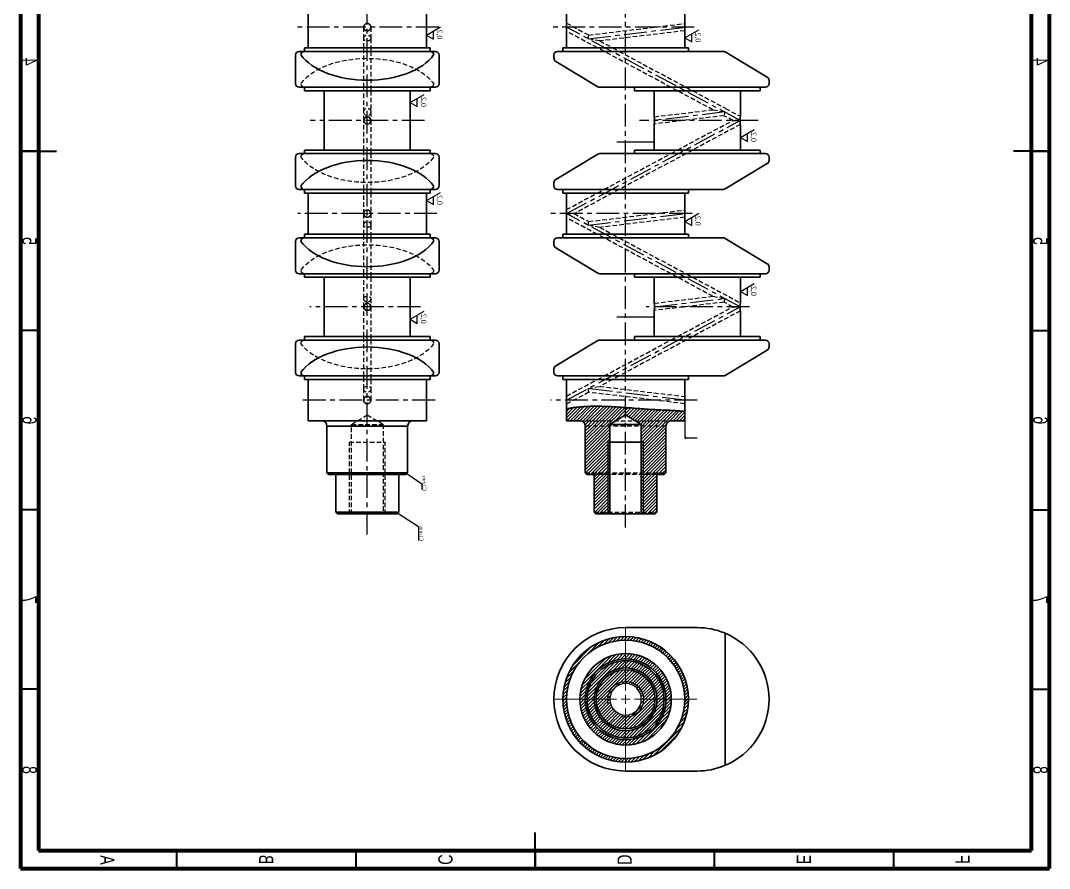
# Model space of a CAD drawing. Header units: millimetres. Extents: x 0 to 287, y 923 to 1737.
# Drawn here: x 0 to 287, y 923.2 to 1159.6 of the extents above; entities that cross this region are included whole.
import ezdxf

# ---------------------------------------------------------------- set-up
doc = ezdxf.new("R2010")
doc.units = ezdxf.units.MM
doc.linetypes.add('CENTER', pattern=[10.16, 6.35, -1.27, 1.27, -1.27])
doc.linetypes.add('HIDDEN', pattern=[1.905, 1.27, -0.635])
for name, color, linetype, lineweight in [('FORMAT', 7, 'Continuous', 30), ('Net khuat', 6, 'HIDDEN', 25), ('Net lien', 5, 'Continuous', 25), ('Net tam', 10, 'CENTER', 25)]:
    doc.layers.add(name, color=color, linetype=linetype, lineweight=lineweight)
doc.layers.add('Net ky hieu', color=2, linetype='Continuous')
doc.styles.add('SLDTEXTSTYLE0', font='TXT', dxfattribs={"width": 0.75})
doc.styles.add('TCVN', font='times.ttf', dxfattribs={"height": 1})
doc.dimstyles.new('TCVN', dxfattribs={"dimtxt": 1, "dimasz": 0.8, "dimexe": 1, "dimexo": 1, "dimgap": 0.5, "dimtad": 1, "dimtoh": 1, "dimlfac": 2, "dimzin": 1, "dimdsep": 46, "dimtxsty": 'TCVN', "dimcen": 2.5, "dimclrd": 190, "dimclre": 190, "dimclrt": 140, "dimazin": 0, "dimtfac": 1, "dimtmove": 0, "dimatfit": 3, "dimfxl": 1, "dimtolj": 1, "dimtzin": 1, "dimlwd": 25, "dimlwe": 25, "dimarcsym": 0})
pattern_1 = [(135, (1681.22006, -241.297), (-0.4490128, -0.4490128), [])]
pattern_2 = [(135, (1638.20055, 900.7748), (-0.4490128, -0.4490128), [])]

# ---------------------------------------------------------------- blocks, each defined once
blk = doc.blocks.new('SW_CENTERMARKSYMBOL_8')
at = {"color": 0, "linetype": 'Continuous', "lineweight": 18}
for p, q in [((0, 2.5), (0, 19.875)), ((-2.5, 0), (-19.875, 0)), ((0, 0), (-1.25, 0)), ((0, 0), (0, 1.25)), ((0, 0), (0, -1.25)), ((0, 0), (1.25, 0)), ((2.5, 0), (19.875, 0)), ((0, -2.5), (0, -19.875))]:
    blk.add_line(p, q, dxfattribs=at)
blk = doc.blocks.new('rugosità')
at = {"layer": 'Net ky hieu'}
for p, q in [((0, 0), (3.13, 5.42)), ((0, 0), (-1.57, 2.71)), ((-1.57, 2.71), (1.57, 2.71))]:
    blk.add_line(p, q, dxfattribs=at)

msp = doc.modelspace()

# ---------------------------------------------------------------- hatches: boundary and pattern name
at = {"layer": 'Net lien', "extrusion": (0, 0, -1)}
h = msp.add_hatch(dxfattribs=at)
h.set_pattern_fill('ANSI31', color=3, scale=0.2)
h.set_pattern_definition(pattern_2)
h.paths.add_polyline_path([(-164.45, 1042.02), (-164.45, 1033.52), (-163.82, 1033.52), (-163.82, 1042.02)])
h.paths.add_polyline_path([(-166.11, 1048.02), (-164.45, 1047.02), (-164.45, 1046.52), (-157.57, 1046.52, -0.414214), (-156.07, 1048.02)])
edge = h.paths.add_edge_path()
edge.add_spline(control_points=[(-162.54, 1052.04), (-163.54, 1052.01), (-164.56, 1051.97), (-165.87, 1051.9), (-166.14, 1051.88), (-166.67, 1051.85), (-166.94, 1051.83), (-167.75, 1051.78), (-168.29, 1051.74), (-168.82, 1051.71)], knot_values=[0.500225, 0.500225, 0.500225, 0.500225, 0.562314, 0.562314, 0.577939, 0.577939, 0.593564, 0.593564, 0.624589, 0.624589, 0.624589, 0.624589], degree=3, periodic=0)
edge.add_line((-168.82, 1051.71), (-168.82, 1049.65))
edge.add_line((-168.82, 1049.65), (-166.11, 1048.02))
edge.add_line((-166.11, 1048.02), (-156.07, 1048.02))
edge.add_line((-156.07, 1048.02), (-152.32, 1048.02))
edge.add_line((-152.32, 1048.02), (-152.32, 1051.29))
edge.add_spline(control_points=[(-152.32, 1051.29), (-152.32, 1051.29), (-152.35, 1051.3), (-152.43, 1051.32), (-152.46, 1051.33), (-152.54, 1051.35), (-152.59, 1051.36), (-152.64, 1051.37)], knot_values=[0.937648, 0.937648, 0.937648, 0.937648, 0.968898, 0.968898, 0.984523, 0.984523, 1, 1, 1, 1], degree=3, periodic=0)
edge.add_spline(control_points=[(-152.64, 1051.37), (-152.64, 1051.37), (-152.64, 1051.37), (-152.85, 1051.42), (-153.17, 1051.49), (-153.68, 1051.58), (-153.79, 1051.6), (-154.03, 1051.64), (-154.15, 1051.66), (-154.53, 1051.72), (-154.81, 1051.75), (-155.1, 1051.79)], knot_values=[0.812723, 0.812723, 0.812723, 0.812723, 0.812871, 0.812871, 0.875371, 0.875371, 0.890996, 0.890996, 0.906621, 0.906621, 0.937648, 0.937648, 0.937648, 0.937648], degree=3, periodic=0)
edge.add_spline(control_points=[(-155.1, 1051.79), (-155.1, 1051.79), (-155.11, 1051.79), (-155.71, 1051.86), (-156.39, 1051.93), (-157.16, 1051.97), (-157.16, 1051.97), (-157.16, 1051.97)], knot_values=[0.749995, 0.749995, 0.749995, 0.749995, 0.750218, 0.750218, 0.812718, 0.812718, 0.812723, 0.812723, 0.812723, 0.812723], degree=3, periodic=0)
edge.add_spline(control_points=[(-157.16, 1051.97), (-157.93, 1052.02), (-158.76, 1052.05), (-160.11, 1052.07), (-160.57, 1052.07), (-161.29, 1052.06), (-161.53, 1052.06), (-162.02, 1052.05), (-162.27, 1052.04), (-162.53, 1052.04), (-162.53, 1052.04), (-162.54, 1052.04)], knot_values=[0.624589, 0.624589, 0.624589, 0.624589, 0.687084, 0.687084, 0.718334, 0.718334, 0.733959, 0.733959, 0.749584, 0.749584, 0.749995, 0.749995, 0.749995, 0.749995], degree=3, periodic=0)
h = msp.add_hatch(dxfattribs=at)
h.set_pattern_fill('ANSI31', color=3, scale=0.2)
h.set_pattern_definition(pattern_2)
edge = h.paths.add_edge_path()
edge.add_spline(control_points=[(-168.82, 1051.71), (-168.82, 1051.71), (-168.83, 1051.71), (-169.91, 1051.63), (-170.97, 1051.54), (-172.3, 1051.44), (-172.57, 1051.42), (-173.09, 1051.38), (-173.36, 1051.36), (-174.13, 1051.3), (-174.63, 1051.26), (-175.63, 1051.19), (-176.11, 1051.16), (-176.83, 1051.12), (-177.06, 1051.1), (-177.53, 1051.08), (-177.76, 1051.07), (-178.87, 1051.01), (-179.69, 1050.98), (-180.44, 1050.95)], knot_values=[0.25117, 0.25117, 0.25117, 0.25117, 0.251395, 0.251395, 0.313895, 0.313895, 0.32952, 0.32952, 0.345145, 0.345145, 0.376395, 0.376395, 0.407645, 0.407645, 0.42327, 0.42327, 0.438895, 0.438895, 0.500225, 0.500225, 0.500225, 0.500225], degree=3, periodic=0)
edge.add_spline(control_points=[(-180.44, 1050.95), (-180.45, 1050.95), (-180.47, 1050.95), (-180.86, 1050.94), (-181.23, 1050.92), (-181.74, 1050.9), (-181.91, 1050.89), (-182.23, 1050.87), (-182.39, 1050.86), (-183.14, 1050.82), (-183.65, 1050.77), (-184.27, 1050.71), (-184.45, 1050.69), (-184.77, 1050.66), (-184.9, 1050.64), (-185.21, 1050.6), (-185.32, 1050.58), (-185.32, 1050.58)], knot_values=[0.000011, 0.000011, 0.000011, 0.000011, 0.001181, 0.001181, 0.032431, 0.032431, 0.048056, 0.048056, 0.063681, 0.063681, 0.126181, 0.126181, 0.157431, 0.157431, 0.188681, 0.188681, 0.25117, 0.25117, 0.25117, 0.25117], degree=3, periodic=0)
edge.add_line((-185.32, 1050.58), (-185.32, 1048.02))
edge.add_line((-185.32, 1048.02), (-181.57, 1048.02))
edge.add_line((-181.57, 1048.02), (-171.53, 1048.02))
edge.add_line((-171.53, 1048.02), (-168.82, 1049.65))
edge.add_line((-168.82, 1049.65), (-168.82, 1051.71))
h.paths.add_polyline_path([(-180.07, 1046.52), (-180.07, 1033.52), (-173.82, 1033.52), (-173.82, 1042.02), (-173.2, 1042.02), (-173.2, 1046.52)])
h.paths.add_polyline_path([(-181.57, 1048.02, -0.414214), (-180.07, 1046.52), (-173.2, 1046.52), (-173.2, 1047.02), (-171.53, 1048.02)])
h.paths.add_polyline_path([(-177.57, 1033.02), (-177.57, 1022.52), (-173.82, 1022.52), (-173.82, 1033.02)])
h.paths.add_polyline_path([(-180.07, 1033.52), (-179.57, 1033.02), (-177.57, 1033.02), (-173.82, 1033.02), (-173.82, 1033.52)])
h.paths.add_polyline_path([(-177.57, 1022.52), (-177.07, 1022.02), (-173.82, 1022.02), (-173.82, 1022.52)])
h.paths.add_polyline_path([(-173.82, 1022.52), (-173.82, 1022.02), (-173.2, 1022.02), (-173.2, 1022.52)])
h.paths.add_polyline_path([(-173.82, 1033.02), (-173.82, 1022.52), (-173.2, 1022.52), (-173.2, 1033.02)])
h.paths.add_polyline_path([(-173.82, 1042.02), (-173.82, 1033.52), (-173.2, 1033.52), (-173.2, 1042.02)], flags=17)
h.paths.add_polyline_path([(-173.82, 1033.52), (-173.82, 1033.02), (-173.2, 1033.02), (-173.2, 1033.52)])
h.paths.add_polyline_path([(-164.45, 1022.52), (-164.45, 1022.02), (-163.82, 1022.02), (-163.82, 1022.52)])
h.paths.add_polyline_path([(-163.82, 1022.52), (-163.82, 1022.02), (-160.57, 1022.02), (-160.07, 1022.52)])
h.paths.add_polyline_path([(-163.82, 1033.02), (-163.82, 1022.52), (-160.07, 1022.52), (-160.07, 1033.02)])
h.paths.add_polyline_path([(-164.45, 1033.02), (-164.45, 1022.52), (-163.82, 1022.52), (-163.82, 1033.02)])
h.paths.add_polyline_path([(-164.45, 1033.52), (-164.45, 1033.02), (-163.82, 1033.02), (-163.82, 1033.52)])
h.paths.add_polyline_path([(-163.82, 1033.52), (-163.82, 1033.02), (-160.07, 1033.02), (-158.07, 1033.02), (-157.57, 1033.52)])
h.paths.add_polyline_path([(-164.45, 1046.52), (-164.45, 1042.02), (-163.82, 1042.02), (-163.82, 1033.52), (-157.57, 1033.52), (-157.57, 1046.52)])
h = msp.add_hatch(dxfattribs=at)
h.set_pattern_fill('ANSI31', color=3, scale=0.2)
h.set_pattern_definition(pattern_1)
h.paths.add_polyline_path([(-168.82, 987.84), (-168.82, 986.84, -0.414214), (-152.32, 970.34), (-151.32, 970.34, 0.414214)])
h.paths.add_polyline_path([(-186.32, 970.34), (-185.32, 970.34, -0.414214), (-168.82, 986.84), (-168.82, 987.84, 0.414214)])
h.paths.add_polyline_path([(-185.32, 970.34), (-186.32, 970.34, 0.414214), (-168.82, 952.84), (-168.82, 953.84, -0.414214)])
h.paths.add_polyline_path([(-168.82, 953.84), (-168.82, 952.84, 0.414214), (-151.32, 970.34), (-152.32, 970.34, -0.414214)])
h = msp.add_hatch(dxfattribs=at)
h.set_pattern_fill('ANSI31', color=3, scale=0.2)
h.set_pattern_definition(pattern_1)
h.paths.add_polyline_path([(-168.82, 983.09), (-168.82, 981.59, -0.414214), (-157.57, 970.34), (-156.07, 970.34, 0.414214)])
h.paths.add_polyline_path([(-181.57, 970.34), (-180.07, 970.34, -0.414214), (-168.82, 981.59), (-168.82, 983.09, 0.414214)])
h.paths.add_polyline_path([(-180.07, 970.34), (-181.57, 970.34, 0.414214), (-168.82, 957.59), (-168.82, 959.09, -0.414214)])
h.paths.add_polyline_path([(-168.82, 959.09), (-168.82, 957.59, 0.414214), (-156.07, 970.34), (-157.57, 970.34, -0.414214)])
h = msp.add_hatch(dxfattribs=at)
h.set_pattern_fill('ANSI31', color=3, scale=0.2)
h.set_pattern_definition(pattern_1)
h.paths.add_polyline_path([(-168.82, 981.09), (-168.82, 979.09, -0.414214), (-160.07, 970.34), (-158.07, 970.34, 0.414214)])
h.paths.add_polyline_path([(-179.57, 970.34), (-177.57, 970.34, -0.414214), (-168.82, 979.09), (-168.82, 981.09, 0.414214)])
h.paths.add_polyline_path([(-179.57, 970.34, 0.414214), (-168.82, 959.59), (-168.82, 961.59, -0.414214), (-177.57, 970.34)])
h.paths.add_polyline_path([(-168.82, 961.59), (-168.82, 959.59, 0.414214), (-158.07, 970.34), (-160.07, 970.34, -0.414214)])
h.paths.add_polyline_path([(-164.45, 970.34, -0.414214), (-168.82, 965.97), (-168.82, 962.09, 0.414214), (-160.57, 970.34)], flags=17)
h.paths.add_polyline_path([(-168.82, 978.59), (-168.82, 975.34, -0.414214), (-163.82, 970.34), (-160.57, 970.34, 0.414214)], flags=17)
h.paths.add_polyline_path([(-177.07, 970.34), (-173.82, 970.34, -0.414214), (-168.82, 975.34), (-168.82, 978.59, 0.414214)], flags=17)
h.paths.add_polyline_path([(-177.07, 970.34, 0.414214), (-168.82, 962.09), (-168.82, 965.34, -0.414214), (-173.82, 970.34)], flags=17)
h.paths.add_polyline_path([(-173.2, 970.34), (-173.82, 970.34, 0.414214), (-168.82, 965.34), (-168.82, 965.97, -0.414214)], flags=16)
h.paths.add_polyline_path([(-173.82, 970.34), (-173.2, 970.34, -0.414214), (-168.82, 974.72), (-168.82, 975.34, 0.414214)], flags=16)
h.paths.add_polyline_path([(-168.82, 975.34), (-168.82, 974.72, -0.414214), (-164.45, 970.34), (-163.82, 970.34, 0.414214)], flags=16)

# ---------------------------------------------------------------- linework, layer by layer
at = {"color": 7, "linetype": 'Continuous', "lineweight": 70, "extrusion": (0, 0, -1)}
for p, q in [((0.04, 1323.18), (0.04, 923.18)), ((287.04, 923.18), (287.04, 1323.18)), ((5.04, 1318.18), (5.04, 928.18)), ((282.04, 928.18), (282.04, 1318.18)), ((5.04, 928.18), (282.04, 928.18)), ((0.04, 923.18), (287.04, 923.18))]:
    msp.add_line(p, q, dxfattribs=at)
at = {"color": 7, "linetype": 'Continuous', "lineweight": 35, "extrusion": (0, 0, -1)}
for p, q in [((0.04, 1123.18), (10.04, 1123.18)), ((5.04, 1123.18), (0.04, 1123.18)), ((287.04, 1123.18), (277.04, 1123.18)), ((282.04, 1123.18), (287.04, 1123.18)), ((5.04, 1073.18), (0.04, 1073.18)), ((282.04, 1073.18), (287.04, 1073.18)), ((5.04, 1023.18), (0.04, 1023.18)), ((282.04, 1023.18), (287.04, 1023.18)), ((5.04, 973.18), (0.04, 973.18)), ((282.04, 973.18), (287.04, 973.18)), ((143.54, 923.18), (143.54, 933.18)), ((43.54, 928.18), (43.54, 923.18)), ((93.54, 928.18), (93.54, 923.18)), ((143.54, 928.18), (143.54, 923.18)), ((193.54, 928.18), (193.54, 923.18)), ((243.54, 928.18), (243.54, 923.18))]:
    msp.add_line(p, q, dxfattribs=at)
at = {"color": 7, "linetype": 'Continuous', "lineweight": 25, "extrusion": (0, 0, -1)}
msp.add_circle((-168.82, 970.34), 4.38, dxfattribs=at)
at = {"layer": 'FORMAT', "linetype": 'Continuous', "extrusion": (0, 0, -1)}
for p, q in [((80.26, 1152.02), (80.26, 1163.52)), ((113.26, 1163.52), (113.26, 1152.02)), ((79.19, 1151.02), (77.76, 1151.02)), ((114.33, 1151.02), (79.19, 1151.02)), ((79.26, 1151.02), (79.26, 1152.02)), ((79.26, 1152.02), (114.26, 1152.02)), ((114.26, 1152.02), (114.26, 1151.02)), ((115.76, 1151.02), (114.33, 1151.02)), ((76.76, 1142.02), (76.76, 1150.02)), ((116.76, 1142.02), (116.76, 1150.02)), ((77.76, 1141.02), (115.76, 1141.02)), ((79.26, 1140.02), (79.26, 1141.02)), ((79.26, 1140.02), (114.26, 1140.02)), ((84.76, 1123.52), (84.76, 1140.02)), ((108.76, 1140.02), (108.76, 1123.52)), ((114.26, 1141.02), (114.26, 1140.02)), ((77.76, 1122.52), (115.76, 1122.52)), ((79.26, 1122.52), (79.26, 1123.52)), ((79.26, 1123.52), (114.26, 1123.52)), ((114.26, 1123.52), (114.26, 1122.52)), ((76.76, 1121.52), (76.76, 1113.52)), ((116.76, 1121.52), (116.76, 1113.52)), ((79.19, 1112.52), (77.76, 1112.52)), ((114.33, 1112.52), (79.19, 1112.52)), ((79.26, 1111.52), (79.26, 1112.52)), ((79.26, 1111.52), (114.26, 1111.52)), ((80.26, 1100.02), (80.26, 1111.52)), ((113.26, 1111.52), (113.26, 1100.02)), ((114.26, 1112.52), (114.26, 1111.52)), ((115.76, 1112.52), (114.33, 1112.52)), ((79.26, 1099.02), (79.26, 1100.02)), ((79.26, 1100.02), (114.26, 1100.02)), ((114.26, 1100.02), (114.26, 1099.02)), ((76.76, 1090.02), (76.76, 1098.02)), ((79.19, 1099.02), (77.76, 1099.02)), ((114.33, 1099.02), (79.19, 1099.02)), ((115.76, 1099.02), (114.33, 1099.02)), ((116.76, 1090.02), (116.76, 1098.02)), ((77.76, 1089.02), (115.76, 1089.02)), ((79.26, 1088.02), (79.26, 1089.02)), ((79.26, 1088.02), (114.26, 1088.02)), ((84.76, 1071.52), (84.76, 1088.02)), ((108.76, 1088.02), (108.76, 1071.52)), ((114.26, 1089.02), (114.26, 1088.02)), ((77.76, 1070.52), (115.76, 1070.52)), ((79.26, 1070.52), (79.26, 1071.52)), ((79.26, 1071.52), (114.26, 1071.52)), ((114.26, 1071.52), (114.26, 1070.52)), ((76.76, 1069.52), (76.76, 1061.52)), ((116.76, 1069.52), (116.76, 1061.52)), ((79.19, 1060.52), (77.76, 1060.52)), ((114.33, 1060.52), (79.19, 1060.52)), ((79.26, 1059.52), (79.26, 1060.52)), ((79.26, 1059.52), (114.26, 1059.52)), ((80.26, 1048.02), (80.26, 1059.52)), ((113.26, 1059.52), (113.26, 1048.02)), ((114.26, 1060.52), (114.26, 1059.52)), ((115.76, 1060.52), (114.33, 1060.52)), ((80.26, 1048.02), (113.26, 1048.02)), ((85.51, 1033.52), (85.51, 1046.52)), ((85.51, 1046.52), (108.01, 1046.52)), ((108.01, 1046.52), (108.01, 1033.52)), ((86.01, 1033.02), (85.51, 1033.52)), ((108.01, 1033.52), (85.51, 1033.52)), ((108.01, 1033.52), (107.51, 1033.02)), ((86.01, 1033.02), (107.51, 1033.02)), ((88.01, 1022.52), (88.01, 1033.02)), ((105.51, 1033.02), (105.51, 1022.52)), ((88.51, 1022.02), (88.01, 1022.52)), ((105.51, 1022.52), (88.01, 1022.52)), ((88.51, 1022.02), (105.01, 1022.02)), ((105.51, 1022.52), (105.01, 1022.02)), ((168.82, 990.34), (188.82, 990.34)), ((196.56, 988.79), (196.56, 951.9)), ((188.82, 950.34), (168.82, 950.34))]:
    msp.add_line(p, q, dxfattribs=at)
at = {"layer": 'FORMAT', "extrusion": (0, 0, -1)}
for p, q in [((152.32, 1158.91), (152.32, 1163.52)), ((185.32, 1163.52), (185.32, 1158.78)), ((152.32, 1152.02), (152.32, 1156.65)), ((185.32, 1156.78), (185.32, 1152.02)), ((168.82, 1151.02), (149.82, 1151.02)), ((151.32, 1151.02), (151.32, 1152.02)), ((151.32, 1152.02), (168.82, 1152.02)), ((168.82, 1152.02), (186.32, 1152.02)), ((188.82, 1151.02), (168.82, 1151.02)), ((186.32, 1152.02), (186.32, 1151.02)), ((196.04, 1151.02), (188.82, 1151.02)), ((208.33, 1143.81), (196.56, 1150.88)), ((148.82, 1149.09), (148.82, 1150.02)), ((149.31, 1148.23), (161.08, 1141.17)), ((208.82, 1142.96), (208.82, 1142.02)), ((161.6, 1141.02), (168.82, 1141.02)), ((168.82, 1141.02), (188.82, 1141.02)), ((171.32, 1140.02), (171.32, 1141.02)), ((171.32, 1140.02), (188.82, 1140.02)), ((176.82, 1132.77), (176.82, 1140.02)), ((188.82, 1141.02), (207.82, 1141.02)), ((188.82, 1140.02), (206.32, 1140.02)), ((200.82, 1140.02), (200.82, 1132.91)), ((206.32, 1141.02), (206.32, 1140.02)), ((176.82, 1123.52), (176.82, 1130.77)), ((200.82, 1130.64), (200.82, 1123.52)), ((149.31, 1115.31), (161.08, 1122.38)), ((161.6, 1122.52), (168.82, 1122.52)), ((168.82, 1122.52), (188.82, 1122.52)), ((171.32, 1122.52), (171.32, 1123.52)), ((171.32, 1123.52), (188.82, 1123.52)), ((188.82, 1123.52), (206.32, 1123.52)), ((188.82, 1122.52), (207.82, 1122.52)), ((206.32, 1123.52), (206.32, 1122.52)), ((208.33, 1119.73), (196.56, 1112.67)), ((208.82, 1121.52), (208.82, 1120.59)), ((148.82, 1113.52), (148.82, 1114.46)), ((168.82, 1112.52), (149.82, 1112.52)), ((151.32, 1111.52), (151.32, 1112.52)), ((151.32, 1111.52), (168.82, 1111.52)), ((152.32, 1106.9), (152.32, 1111.52)), ((188.82, 1112.52), (168.82, 1112.52)), ((168.82, 1111.52), (186.32, 1111.52)), ((185.32, 1111.52), (185.32, 1106.78)), ((186.32, 1112.52), (186.32, 1111.52)), ((196.04, 1112.52), (188.82, 1112.52)), ((152.32, 1100.02), (152.32, 1104.65)), ((185.32, 1104.78), (185.32, 1100.02)), ((151.32, 1099.02), (151.32, 1100.02)), ((151.32, 1100.02), (168.82, 1100.02)), ((168.82, 1100.02), (186.32, 1100.02)), ((186.32, 1100.02), (186.32, 1099.02)), ((148.82, 1097.08), (148.82, 1098.02)), ((168.82, 1099.02), (149.82, 1099.02)), ((188.82, 1099.02), (168.82, 1099.02)), ((196.04, 1099.02), (188.82, 1099.02)), ((208.33, 1091.81), (196.56, 1098.88)), ((149.31, 1096.23), (161.08, 1089.17)), ((208.82, 1090.96), (208.82, 1090.02)), ((161.6, 1089.02), (168.82, 1089.02)), ((168.82, 1089.02), (188.82, 1089.02)), ((171.32, 1088.02), (171.32, 1089.02)), ((171.32, 1088.02), (188.82, 1088.02)), ((176.82, 1080.77), (176.82, 1088.02)), ((188.82, 1089.02), (207.82, 1089.02)), ((188.82, 1088.02), (206.32, 1088.02)), ((200.82, 1088.02), (200.82, 1080.91)), ((206.32, 1089.02), (206.32, 1088.02)), ((176.82, 1071.52), (176.82, 1078.77)), ((200.82, 1078.64), (200.82, 1071.52)), ((161.6, 1070.52), (168.82, 1070.52)), ((168.82, 1070.52), (188.82, 1070.52)), ((171.32, 1070.52), (171.32, 1071.52)), ((171.32, 1071.52), (188.82, 1071.52)), ((188.82, 1071.52), (206.32, 1071.52)), ((188.82, 1070.52), (207.82, 1070.52)), ((206.32, 1071.52), (206.32, 1070.52)), ((149.31, 1063.31), (161.08, 1070.38)), ((208.33, 1067.73), (196.56, 1060.67)), ((208.82, 1069.52), (208.82, 1068.59)), ((148.82, 1061.52), (148.82, 1062.46)), ((168.82, 1060.52), (149.82, 1060.52)), ((151.32, 1059.52), (151.32, 1060.52)), ((151.32, 1059.52), (168.82, 1059.52)), ((152.32, 1054.9), (152.32, 1059.52)), ((188.82, 1060.52), (168.82, 1060.52)), ((168.82, 1059.52), (186.32, 1059.52)), ((185.32, 1059.52), (185.32, 1054.78)), ((186.32, 1060.52), (186.32, 1059.52)), ((196.04, 1060.52), (188.82, 1060.52)), ((152.32, 1051.29), (152.32, 1052.64)), ((152.32, 1048.02), (152.32, 1051.29)), ((185.32, 1052.78), (185.32, 1050.58)), ((185.32, 1050.58), (185.32, 1048.02)), ((156.07, 1048.02), (152.32, 1048.02)), ((168.82, 1049.65), (164.45, 1047.02)), ((173.2, 1047.02), (168.82, 1049.65)), ((185.32, 1048.02), (181.57, 1048.02)), ((157.57, 1033.52), (157.57, 1046.52)), ((164.45, 1047.02), (164.45, 1022.02)), ((173.2, 1047.02), (164.45, 1047.02)), ((173.2, 1022.02), (173.2, 1047.02)), ((180.07, 1046.52), (180.07, 1033.52)), ((164.45, 1042.02), (163.82, 1042.02)), ((173.82, 1042.02), (173.2, 1042.02)), ((157.57, 1033.52), (158.07, 1033.02)), ((179.57, 1033.02), (180.07, 1033.52)), ((158.07, 1033.02), (160.07, 1033.02)), ((160.07, 1022.52), (160.07, 1033.02)), ((177.57, 1033.02), (177.57, 1022.52)), ((177.57, 1033.02), (179.57, 1033.02)), ((160.07, 1022.52), (160.57, 1022.02)), ((160.57, 1022.02), (164.45, 1022.02)), ((173.2, 1022.02), (164.45, 1022.02)), ((173.2, 1022.02), (177.07, 1022.02)), ((177.07, 1022.02), (177.57, 1022.52))]:
    msp.add_line(p, q, dxfattribs=at)
for centre in [(-96.76, 1131.77), (-96.76, 1079.77)]:
    msp.add_circle(centre, 1, dxfattribs=at)
at = {"layer": 'FORMAT', "linetype": 'Continuous', "extrusion": (0, 0, -1)}
for radius in [17.5, 16.5, 12.75, 11.25, 10.75, 8.75, 8.25]:
    msp.add_circle((-168.82, 970.34), radius, dxfattribs=at)
at = {"layer": 'FORMAT', "extrusion": (0, 0, -1)}
for centre, radius, start, end in [((-202.07, 1157.77), 16.78, 356.6012, 3.4415), ((-149.82, 1150.02), 1, 0, 90), ((-196.04, 1150.02), 1, 90, 120.9638), ((-149.82, 1149.09), 1, 300.9638, 0), ((-207.82, 1142.96), 1, 120.9638, 180), ((-161.6, 1142.02), 1, 270, 300.9638), ((-207.82, 1142.02), 1, 180, 270), ((-164.64, 1131.77), 12.22, 175.3314, 184.7281), ((-161.6, 1121.52), 1, 59.0362, 90), ((-207.82, 1121.52), 1, 90, 180), ((-207.82, 1120.59), 1, 180, 239.0362), ((-149.82, 1114.46), 1, 360, 59.0362), ((-149.82, 1113.52), 1, 270, 0), ((-196.04, 1113.52), 1, 239.0362, 270), ((-202.07, 1105.77), 16.78, 356.6012, 3.4415), ((-149.82, 1098.02), 1, 0, 90), ((-149.82, 1097.09), 1, 300.9638, 359.444), ((-196.04, 1098.02), 1, 90, 120.9638), ((-207.82, 1090.96), 1, 120.9638, 180), ((-161.6, 1090.02), 1, 270, 300.9638), ((-207.82, 1090.02), 1, 180, 270), ((-164.64, 1079.77), 12.22, 175.3314, 184.7281), ((-161.6, 1069.52), 1, 59.0362, 90), ((-207.82, 1069.52), 1, 90, 180), ((-207.82, 1068.59), 1, 180, 239.0362), ((-149.82, 1062.46), 1, 360, 59.0362), ((-149.82, 1061.52), 1, 270, 0), ((-196.04, 1061.52), 1, 239.0362, 270), ((-130.97, 1053.77), 21.38, 176.9865, 183.043), ((-202.01, 1053.77), 16.72, 356.5876, 3.4531), ((-156.07, 1046.52), 1.5, 90, 180), ((-181.57, 1046.52), 1.5, 0, 90)]:
    msp.add_arc(centre, radius, start, end, dxfattribs=at)
at = {"layer": 'FORMAT', "linetype": 'Continuous', "extrusion": (0, 0, -1)}
for centre, radius, start, end in [((-77.76, 1150.02), 1, 0, 90), ((-79.23, 1150.06), 0.965, 357.8536, 87.6792), ((-114.3, 1150.06), 0.965, 92.3208, 182.1464), ((-115.76, 1150.02), 1, 90, 180), ((-77.76, 1142.02), 1, 270, 0), ((-115.76, 1142.02), 1, 180, 270), ((-77.76, 1121.52), 1, 0, 90), ((-115.76, 1121.52), 1, 90, 180), ((-77.76, 1113.52), 1, 270, 0), ((-79.23, 1113.49), 0.965, 272.3208, 2.1464), ((-114.3, 1113.49), 0.965, 177.8536, 267.6792), ((-115.76, 1113.52), 1, 180, 270), ((-77.76, 1098.02), 1, 0, 90), ((-79.23, 1098.06), 0.965, 357.8536, 87.6792), ((-114.3, 1098.06), 0.965, 92.3208, 182.1464), ((-115.76, 1098.02), 1, 90, 180), ((-77.76, 1090.02), 1, 270, 0), ((-115.76, 1090.02), 1, 180, 270), ((-77.76, 1069.52), 1, 0, 90), ((-115.76, 1069.52), 1, 90, 180), ((-77.76, 1061.52), 1, 270, 0), ((-79.23, 1061.49), 0.965, 272.3208, 2.1464), ((-114.3, 1061.49), 0.965, 177.8536, 267.6792), ((-115.76, 1061.52), 1, 180, 270), ((-84.01, 1046.52), 1.5, 90, 180), ((-109.51, 1046.52), 1.5, 0, 90), ((-168.82, 970.34), 20, 270, 90), ((-188.82, 970.34), 20, 90, 112.3435), ((-188.82, 970.34), 20, 112.3435, 247.6565), ((-188.82, 970.34), 20, 247.6565, 270)]:
    msp.add_arc(centre, radius, start, end, dxfattribs=at)
for centre, start_param, end_param in [((96.76, 1154.36), 0.389968, 2.751625), ((96.76, 1109.19), 3.531561, 5.893217), ((96.76, 1102.36), 0.389968, 2.751625), ((96.76, 1057.19), 3.531561, 5.893217)]:
    msp.add_ellipse(centre, major_axis=(20, 0), ratio=0.57, start_param=start_param, end_param=end_param, dxfattribs=at)
at = {"layer": 'FORMAT', "linetype": 'Continuous'}
for points in [[(96.76, 1158.78), (96.83, 1158.78), (96.89, 1158.77), (97.02, 1158.75), (97.08, 1158.73), (97.21, 1158.68), (97.26, 1158.65), (97.37, 1158.57), (97.42, 1158.53), (97.56, 1158.39), (97.63, 1158.28), (97.73, 1158.04), (97.76, 1157.9), (97.76, 1157.71), (97.75, 1157.64), (97.73, 1157.51), (97.71, 1157.45), (97.66, 1157.33), (97.63, 1157.27), (97.56, 1157.16), (97.52, 1157.11), (97.42, 1157.01), (97.37, 1156.97), (97.26, 1156.9), (97.21, 1156.87), (97.08, 1156.82), (97.02, 1156.8), (96.89, 1156.77), (96.83, 1156.77), (96.63, 1156.77), (96.5, 1156.79), (96.26, 1156.89), (96.15, 1156.97), (96.01, 1157.11), (95.96, 1157.16), (95.89, 1157.27), (95.86, 1157.33), (95.81, 1157.45), (95.79, 1157.51), (95.77, 1157.64), (95.76, 1157.71), (95.76, 1157.84), (95.77, 1157.9), (95.79, 1158.03), (95.81, 1158.1), (95.86, 1158.22), (95.89, 1158.27), (95.96, 1158.38), (96.01, 1158.44), (96.1, 1158.53), (96.15, 1158.57), (96.26, 1158.65), (96.32, 1158.68), (96.5, 1158.75), (96.63, 1158.78), (96.76, 1158.78)], [(96.76, 1106.78), (96.83, 1106.78), (96.89, 1106.77), (97.02, 1106.75), (97.08, 1106.73), (97.21, 1106.68), (97.26, 1106.65), (97.37, 1106.57), (97.42, 1106.53), (97.56, 1106.39), (97.63, 1106.28), (97.73, 1106.04), (97.76, 1105.9), (97.76, 1105.71), (97.75, 1105.64), (97.73, 1105.51), (97.71, 1105.45), (97.66, 1105.33), (97.63, 1105.27), (97.56, 1105.16), (97.52, 1105.11), (97.42, 1105.01), (97.37, 1104.97), (97.26, 1104.9), (97.21, 1104.87), (97.08, 1104.82), (97.02, 1104.8), (96.89, 1104.77), (96.83, 1104.77), (96.63, 1104.77), (96.5, 1104.79), (96.26, 1104.89), (96.15, 1104.97), (96.01, 1105.11), (95.96, 1105.16), (95.89, 1105.27), (95.86, 1105.33), (95.81, 1105.45), (95.79, 1105.51), (95.77, 1105.64), (95.76, 1105.71), (95.76, 1105.84), (95.77, 1105.9), (95.79, 1106.03), (95.81, 1106.1), (95.86, 1106.22), (95.89, 1106.27), (95.96, 1106.38), (96.01, 1106.44), (96.1, 1106.53), (96.15, 1106.57), (96.26, 1106.65), (96.32, 1106.68), (96.5, 1106.75), (96.63, 1106.78), (96.76, 1106.78)], [(96.76, 1054.78), (96.83, 1054.78), (96.89, 1054.77), (97.02, 1054.75), (97.08, 1054.73), (97.21, 1054.68), (97.26, 1054.65), (97.37, 1054.57), (97.42, 1054.53), (97.56, 1054.39), (97.64, 1054.28), (97.74, 1054.04), (97.76, 1053.91), (97.76, 1053.71), (97.75, 1053.64), (97.73, 1053.51), (97.71, 1053.45), (97.66, 1053.33), (97.63, 1053.27), (97.56, 1053.16), (97.52, 1053.11), (97.42, 1053.02), (97.37, 1052.98), (97.26, 1052.9), (97.21, 1052.87), (97.08, 1052.82), (97.02, 1052.8), (96.89, 1052.77), (96.83, 1052.77), (96.63, 1052.77), (96.5, 1052.79), (96.26, 1052.89), (96.15, 1052.97), (96.01, 1053.11), (95.97, 1053.16), (95.89, 1053.27), (95.86, 1053.33), (95.81, 1053.45), (95.79, 1053.51), (95.77, 1053.64), (95.76, 1053.71), (95.76, 1053.84), (95.77, 1053.91), (95.79, 1054.03), (95.81, 1054.1), (95.86, 1054.22), (95.89, 1054.28), (95.96, 1054.39), (96.01, 1054.44), (96.1, 1054.53), (96.15, 1054.57), (96.26, 1054.65), (96.32, 1054.68), (96.5, 1054.75), (96.63, 1054.78), (96.76, 1054.78)]]:
    msp.add_open_spline(points, degree=3, knots=[0, 0, 0, 0, 0.03125, 0.03125, 0.0625, 0.0625, 0.09375, 0.09375, 0.125, 0.125, 0.1875, 0.1875, 0.25, 0.25, 0.28125, 0.28125, 0.3125, 0.3125, 0.34375, 0.34375, 0.375, 0.375, 0.40625, 0.40625, 0.4375, 0.4375, 0.46875, 0.46875, 0.5, 0.5, 0.5625, 0.5625, 0.625, 0.625, 0.65625, 0.65625, 0.6875, 0.6875, 0.71875, 0.71875, 0.75, 0.75, 0.78125, 0.78125, 0.8125, 0.8125, 0.84375, 0.84375, 0.875, 0.875, 0.90625, 0.90625, 0.9375, 0.9375, 1, 1, 1, 1], dxfattribs=at)
at = {"layer": 'FORMAT'}
for points, knots in [([(152.32, 1158.91), (152.32, 1158.9), (152.32, 1158.88), (152.33, 1158.72), (152.34, 1158.48), (152.35, 1158.14), (152.35, 1157.74), (152.35, 1157.32), (152.34, 1156.96), (152.33, 1156.73), (152.32, 1156.63), (152.32, 1156.65), (152.32, 1156.65)], [0, 0, 0, 0, 0.090185, 0.18016, 0.275496, 0.383986, 0.505976, 0.635257, 0.760652, 0.8738, 0.974381, 1, 1, 1, 1]), ([(152.32, 1156.65), (152.32, 1156.65), (152.32, 1156.66), (152.33, 1156.75), (152.33, 1156.86), (152.33, 1156.9)], [0, 0, 0, 0, 0.326788, 0.769536, 1, 1, 1, 1]), ([(200.82, 1132.91), (200.82, 1132.91), (200.82, 1132.9), (200.82, 1132.87), (200.82, 1132.84), (200.81, 1132.75), (200.8, 1132.66), (200.79, 1132.5), (200.79, 1132.44), (200.79, 1132.32), (200.79, 1132.25), (200.78, 1132.05), (200.78, 1131.91), (200.78, 1131.77)], [0, 0, 0, 0, 0.125, 0.125, 0.25, 0.25, 0.5, 0.5, 0.625, 0.625, 0.75, 0.75, 1, 1, 1, 1]), ([(200.78, 1131.77), (200.78, 1131.7), (200.78, 1131.63), (200.78, 1131.49), (200.78, 1131.43), (200.79, 1131.29), (200.79, 1131.23), (200.79, 1131.11), (200.79, 1131.05), (200.8, 1130.94), (200.8, 1130.89), (200.81, 1130.8), (200.81, 1130.76), (200.82, 1130.67), (200.82, 1130.64), (200.82, 1130.64)], [0, 0, 0, 0, 0.125, 0.125, 0.25, 0.25, 0.375, 0.375, 0.5, 0.5, 0.625, 0.625, 0.75, 0.75, 1, 1, 1, 1]), ([(152.35, 1105.77), (152.35, 1105.78), (152.35, 1105.93), (152.35, 1106.23), (152.34, 1106.59), (152.33, 1106.82), (152.32, 1106.92), (152.32, 1106.9), (152.32, 1106.9)], [0, 0, 0, 0, 0.014334, 0.272273, 0.522459, 0.748208, 0.948886, 1, 1, 1, 1]), ([(152.32, 1104.65), (152.32, 1104.65), (152.32, 1104.65), (152.33, 1104.78), (152.34, 1105), (152.35, 1105.3), (152.35, 1105.57), (152.35, 1105.74), (152.35, 1105.77)], [0, 0, 0, 0, 0.134321, 0.316306, 0.505013, 0.70876, 0.933425, 1, 1, 1, 1]), ([(176.83, 1080.66), (176.83, 1080.67), (176.83, 1080.72), (176.82, 1080.73), (176.82, 1080.74)], [0, 0, 0, 0, 0.141352, 1, 1, 1, 1]), ([(200.82, 1080.91), (200.82, 1080.91), (200.82, 1080.9), (200.82, 1080.87), (200.82, 1080.84), (200.81, 1080.75), (200.8, 1080.66), (200.79, 1080.5), (200.79, 1080.44), (200.79, 1080.32), (200.79, 1080.25), (200.78, 1080.05), (200.78, 1079.91), (200.78, 1079.77)], [0, 0, 0, 0, 0.125, 0.125, 0.25, 0.25, 0.5, 0.5, 0.625, 0.625, 0.75, 0.75, 1, 1, 1, 1]), ([(200.78, 1079.77), (200.78, 1079.7), (200.78, 1079.63), (200.78, 1079.49), (200.78, 1079.43), (200.79, 1079.29), (200.79, 1079.23), (200.79, 1079.11), (200.79, 1079.05), (200.8, 1078.94), (200.8, 1078.89), (200.81, 1078.8), (200.81, 1078.76), (200.82, 1078.67), (200.82, 1078.64), (200.82, 1078.64)], [0, 0, 0, 0, 0.125, 0.125, 0.25, 0.25, 0.375, 0.375, 0.5, 0.5, 0.625, 0.625, 0.75, 0.75, 1, 1, 1, 1]), ([(185.32, 1050.58), (185.32, 1050.58), (185.21, 1050.6), (184.9, 1050.64), (184.77, 1050.66), (184.45, 1050.69), (184.27, 1050.71), (183.65, 1050.77), (183.14, 1050.82), (182.39, 1050.86), (182.23, 1050.87), (181.91, 1050.89), (181.74, 1050.9), (181.23, 1050.92), (180.86, 1050.94), (179.72, 1050.98), (178.89, 1051.01), (177.76, 1051.07), (177.53, 1051.08), (177.06, 1051.1), (176.83, 1051.12), (176.11, 1051.16), (175.63, 1051.19), (174.63, 1051.26), (174.13, 1051.3), (173.36, 1051.36), (173.09, 1051.38), (172.57, 1051.42), (172.3, 1051.44), (170.97, 1051.54), (169.91, 1051.63), (168.29, 1051.74), (167.76, 1051.78), (166.94, 1051.83), (166.67, 1051.85), (166.14, 1051.88), (165.87, 1051.9), (164.55, 1051.97), (163.52, 1052.01), (162.27, 1052.04), (162.02, 1052.05), (161.53, 1052.06), (161.29, 1052.06), (160.57, 1052.07), (160.11, 1052.07), (158.76, 1052.05), (157.93, 1052.02), (156.39, 1051.93), (155.71, 1051.86), (154.81, 1051.75), (154.53, 1051.72), (154.15, 1051.66), (154.03, 1051.64), (153.79, 1051.6), (153.68, 1051.58), (153.17, 1051.49), (152.85, 1051.42), (152.59, 1051.36), (152.54, 1051.35), (152.46, 1051.33), (152.43, 1051.32), (152.35, 1051.3), (152.32, 1051.29), (152.32, 1051.29)], [0, 0, 0, 0, 0.0625, 0.0625, 0.09375, 0.09375, 0.125, 0.125, 0.1875, 0.1875, 0.203125, 0.203125, 0.21875, 0.21875, 0.25, 0.25, 0.3125, 0.3125, 0.328125, 0.328125, 0.34375, 0.34375, 0.375, 0.375, 0.40625, 0.40625, 0.421875, 0.421875, 0.4375, 0.4375, 0.5, 0.5, 0.53125, 0.53125, 0.546875, 0.546875, 0.5625, 0.5625, 0.625, 0.625, 0.640625, 0.640625, 0.65625, 0.65625, 0.6875, 0.6875, 0.75, 0.75, 0.8125, 0.8125, 0.84375, 0.84375, 0.859375, 0.859375, 0.875, 0.875, 0.9375, 0.9375, 0.953125, 0.953125, 0.96875, 0.96875, 1, 1, 1, 1])]:
    msp.add_open_spline(points, degree=3, knots=knots, dxfattribs=at)
msp.add_open_spline([(164.45, 1042.02), (164.54, 1042.02), (164.82, 1042.02), (165.28, 1042.02), (165.89, 1042.02), (166.63, 1042.02), (167.47, 1042.02), (168.36, 1042.02), (169.28, 1042.02), (170.17, 1042.02), (171.01, 1042.02), (171.75, 1042.02), (172.36, 1042.02), (172.82, 1042.02), (173.1, 1042.02), (173.2, 1042.02), (173.18, 1042.02), (173.2, 1042.02)], degree=3, dxfattribs=at)
at = {"layer": 'Net khuat', "linetype": 'HIDDEN', "extrusion": (0, 0, -1)}
for p, q in [((95.76, 1154.55), (95.76, 1157.77)), ((97.76, 1157.77), (97.76, 1154.55)), ((95.76, 1152.02), (95.76, 1154.55)), ((97.76, 1154.55), (97.76, 1152.02)), ((95.76, 1151.02), (95.76, 1152.02)), ((95.76, 1141.02), (95.76, 1151.02)), ((97.76, 1152.02), (97.76, 1151.02)), ((97.76, 1151.02), (97.76, 1141.02)), ((95.76, 1140.02), (95.76, 1141.02)), ((95.76, 1134.16), (95.76, 1140.02)), ((97.76, 1141.02), (97.76, 1140.02)), ((97.76, 1140.02), (97.76, 1134.16)), ((95.76, 1131.77), (95.76, 1134.12)), ((97.76, 1134.12), (97.76, 1131.77)), ((95.76, 1123.52), (95.76, 1131.77)), ((97.76, 1131.77), (97.76, 1123.52)), ((95.76, 1122.52), (95.76, 1123.52)), ((95.76, 1112.52), (95.76, 1122.52)), ((97.76, 1123.52), (97.76, 1122.52)), ((97.76, 1122.52), (97.76, 1112.52)), ((95.76, 1111.52), (95.76, 1112.52)), ((95.76, 1105.77), (95.76, 1111.52)), ((97.76, 1112.52), (97.76, 1111.52)), ((97.76, 1111.52), (97.76, 1105.77)), ((95.76, 1105.77), (97.76, 1105.77)), ((95.76, 1102.55), (95.76, 1105.77)), ((97.76, 1105.77), (97.76, 1102.55)), ((95.76, 1100.02), (95.76, 1102.55)), ((97.76, 1102.55), (97.76, 1100.02)), ((95.76, 1099.02), (95.76, 1100.02)), ((97.76, 1100.02), (97.76, 1099.02)), ((95.76, 1089.02), (95.76, 1099.02)), ((97.76, 1099.02), (97.76, 1089.02)), ((95.76, 1088.02), (95.76, 1089.02)), ((95.76, 1082.12), (95.76, 1088.02)), ((97.76, 1089.02), (97.76, 1088.02)), ((97.76, 1088.02), (97.76, 1082.12)), ((95.76, 1079.77), (95.76, 1082.12)), ((97.76, 1082.12), (97.76, 1079.77)), ((95.76, 1071.52), (95.76, 1079.77)), ((97.76, 1079.77), (97.76, 1071.52)), ((95.76, 1070.52), (95.76, 1071.52)), ((95.76, 1060.52), (95.76, 1070.52)), ((97.76, 1071.52), (97.76, 1070.52)), ((97.76, 1070.52), (97.76, 1060.52)), ((95.76, 1059.52), (95.76, 1060.52)), ((95.76, 1056.99), (95.76, 1059.52)), ((97.76, 1060.52), (97.76, 1059.52)), ((97.76, 1059.52), (97.76, 1056.99)), ((95.76, 1053.77), (95.76, 1056.99)), ((97.76, 1056.99), (97.76, 1053.77)), ((92.39, 1047.02), (96.76, 1049.65)), ((96.76, 1049.65), (101.14, 1047.02)), ((92.39, 1047.02), (101.14, 1047.02)), ((92.39, 1022.02), (92.39, 1047.02)), ((101.14, 1047.02), (101.14, 1022.02)), ((91.76, 1022.02), (91.76, 1042.02)), ((91.76, 1042.02), (101.76, 1042.02)), ((101.76, 1022.02), (101.76, 1042.02))]:
    msp.add_line(p, q, dxfattribs=at)
at = {"layer": 'Net khuat', "extrusion": (0, 0, -1)}
for p, q in [((152.32, 1158.91), (158.52, 1155.58)), ((160.93, 1152.02), (152.32, 1156.64)), ((158.52, 1155.58), (185.32, 1158.78)), ((185.32, 1156.77), (161.6, 1153.94)), ((158.33, 1154.55), (158.52, 1155.58)), ((161.6, 1153.94), (158.33, 1154.55)), ((161.6, 1153.94), (165.16, 1152.02)), ((162.79, 1151.02), (160.93, 1152.02)), ((181.45, 1141.02), (162.79, 1151.02)), ((165.16, 1152.02), (167.03, 1151.02)), ((167.03, 1151.02), (185.68, 1141.02)), ((183.31, 1140.02), (181.45, 1141.02)), ((193.18, 1134.73), (183.31, 1140.02)), ((185.68, 1141.02), (187.55, 1140.02)), ((187.55, 1140.02), (196.65, 1135.15)), ((176.82, 1132.78), (193.18, 1134.73)), ((193.18, 1134.73), (196.45, 1134.12)), ((196.45, 1134.12), (196.26, 1133.09)), ((196.71, 1135.11), (200.82, 1132.91)), ((196.26, 1133.09), (176.82, 1130.77)), ((183.31, 1123.52), (198.7, 1131.77)), ((198.7, 1131.77), (196.26, 1133.09)), ((198.7, 1131.77), (200.78, 1131.77)), ((200.82, 1130.64), (187.55, 1123.52)), ((162.79, 1112.52), (181.45, 1122.52)), ((185.68, 1122.52), (167.03, 1112.52)), ((181.45, 1122.52), (183.31, 1123.52)), ((187.55, 1123.52), (185.68, 1122.52)), ((152.32, 1106.91), (160.93, 1111.52)), ((165.16, 1111.52), (154.44, 1105.77)), ((160.93, 1111.52), (162.79, 1112.52)), ((167.03, 1112.52), (165.16, 1111.52)), ((152.35, 1105.77), (154.44, 1105.77)), ((154.44, 1105.77), (158.52, 1103.58)), ((158.52, 1103.58), (185.32, 1106.78)), ((160.93, 1100.02), (152.32, 1104.64)), ((158.33, 1102.55), (158.52, 1103.58)), ((161.6, 1101.94), (158.33, 1102.55)), ((185.32, 1104.77), (161.6, 1101.94)), ((162.79, 1099.02), (160.93, 1100.02)), ((161.6, 1101.94), (165.16, 1100.02)), ((165.16, 1100.02), (167.03, 1099.02)), ((181.45, 1089.02), (162.79, 1099.02)), ((167.03, 1099.02), (185.68, 1089.02)), ((183.31, 1088.02), (181.45, 1089.02)), ((193.18, 1082.73), (183.31, 1088.02)), ((185.68, 1089.02), (187.55, 1088.02)), ((187.55, 1088.02), (200.82, 1080.91)), ((176.82, 1080.78), (193.18, 1082.73)), ((193.18, 1082.73), (196.45, 1082.12)), ((196.45, 1082.12), (196.26, 1081.09)), ((196.26, 1081.09), (176.82, 1078.77)), ((183.31, 1071.52), (198.7, 1079.77)), ((198.7, 1079.77), (196.26, 1081.09)), ((198.7, 1079.77), (200.78, 1079.77)), ((200.82, 1078.64), (187.55, 1071.52)), ((162.79, 1060.52), (181.45, 1070.52)), ((185.68, 1070.52), (167.03, 1060.52)), ((181.45, 1070.52), (183.31, 1071.52)), ((187.55, 1071.52), (185.68, 1070.52)), ((152.32, 1054.91), (160.93, 1059.52)), ((160.93, 1059.52), (162.79, 1060.52)), ((165.16, 1059.52), (161.6, 1057.61)), ((167.03, 1060.52), (165.16, 1059.52)), ((158.33, 1056.99), (161.6, 1057.61)), ((158.52, 1055.96), (158.33, 1056.99)), ((161.6, 1057.61), (185.32, 1054.78)), ((158.52, 1055.96), (152.32, 1052.64)), ((185.32, 1052.77), (158.52, 1055.96)), ((156.07, 1048.02), (181.57, 1048.02)), ((180.07, 1046.52), (157.57, 1046.52)), ((157.57, 1033.52), (180.07, 1033.52)), ((177.57, 1033.02), (160.07, 1033.02)), ((160.07, 1022.52), (177.57, 1022.52))]:
    msp.add_line(p, q, dxfattribs=at)
at = {"layer": 'Net khuat', "linetype": 'HIDDEN', "lineweight": 18, "extrusion": (0, 0, -1)}
for p, q in [((95.76, 1134.12), (95.76, 1134.16)), ((97.76, 1134.16), (97.76, 1134.12))]:
    msp.add_line(p, q, dxfattribs=at)
at = {"layer": 'Net khuat', "linetype": 'HIDDEN', "extrusion": (0, 0, -1)}
for centre, start, end in [((-79.23, 1141.99), 272.3208, 2.1464), ((-114.3, 1141.99), 177.8536, 267.6792), ((-79.23, 1121.56), 357.8536, 87.6792), ((-114.3, 1121.56), 92.3208, 182.1464), ((-79.23, 1089.99), 272.3208, 2.1464), ((-114.3, 1089.99), 177.8536, 267.6792), ((-79.23, 1069.56), 357.8536, 87.6792), ((-114.3, 1069.56), 92.3208, 182.1464)]:
    msp.add_arc(centre, 0.965, start, end, dxfattribs=at)
at = {"layer": 'Net khuat', "extrusion": (0, 0, -1)}
msp.add_arc((-96.76, 1134.16), 0.999, 353.4753, 186.5247, dxfattribs=at)
for centre, major_axis, ratio, start_param, end_param in [((96.76, 1154.55), (0, 1.03), 0.970577, 4.712389, 7.853982), ((96.76, 1154.55), (1, 0), 0.61715, 0, 3.141593), ((96.76, 1102.55), (0, 1.03), 0.970577, 4.712389, 7.853982), ((96.76, 1102.55), (1, 0), 0.61715, 0, 3.141593), ((96.76, 1082.12), (1, 0), 0.61715, 3.141593, 6.283185), ((96.76, 1082.12), (0, 1.03), 0.970577, 1.570796, 4.712389)]:
    msp.add_ellipse(centre, major_axis=major_axis, ratio=ratio, start_param=start_param, end_param=end_param, dxfattribs=at)
at = {"layer": 'Net khuat', "linetype": 'HIDDEN', "extrusion": (0, 0, -1)}
for centre, start_param, end_param in [((96.76, 1137.69), 3.531561, 5.893217), ((96.76, 1125.86), 0.389968, 2.751625), ((96.76, 1085.69), 3.531561, 5.893217), ((96.76, 1073.86), 0.389968, 2.751625)]:
    msp.add_ellipse(centre, major_axis=(20, 0), ratio=0.57, start_param=start_param, end_param=end_param, dxfattribs=at)
at = {"layer": 'Net khuat', "linetype": 'HIDDEN', "lineweight": 18, "extrusion": (0, 0, -1)}
for centre, major_axis, ratio, start_param, end_param in [((96.76, 1134.12), (0, 1.03), 0.970577, 1.570796, 4.712389), ((96.76, 1134.12), (1, 0), 0.61715, 3.022651, 3.141593), ((96.76, 1134.12), (1, 0), 0.61715, 0, 0.118942), ((96.76, 1056.99), (1, 0), 0.61715, 3.141593, 6.283185), ((96.76, 1056.99), (0, 1.03), 0.970577, 1.570796, 4.712389)]:
    msp.add_ellipse(centre, major_axis=major_axis, ratio=ratio, start_param=start_param, end_param=end_param, dxfattribs=at)
at = {"layer": 'Net ky hieu', "extrusion": (0, 0, -1)}
msp.add_line((185.32, 1048.02), (185.32, 1043.24), dxfattribs=at)
at = {"layer": 'Net lien', "linetype": 'Continuous', "lineweight": 25, "extrusion": (0, 0, -1)}
msp.add_line((97.76, 1079.77), (95.76, 1079.77), dxfattribs=at)
at = {"layer": 'Net lien', "extrusion": (0, 0, -1)}
for p, q in [((163.82, 1042.02), (163.82, 1022.02)), ((173.82, 1022.02), (173.82, 1042.02))]:
    msp.add_line(p, q, dxfattribs=at)
at = {"layer": 'Net lien', "linetype": 'Continuous', "extrusion": (0, 0, -1)}
msp.add_arc((-168.82, 970.34), 5, 345, 285, dxfattribs=at)
at = {"layer": 'Net tam', "extrusion": (0, 0, -1)}
for p, q in [((96.76, 1016.32), (96.76, 1189.77)), ((168.82, 1018.27), (168.82, 1187.9)), ((116.69, 1157.77), (76.14, 1157.77)), ((187.97, 1157.77), (148.63, 1157.77)), ((200.78, 1131.77), (152.35, 1157.77)), ((158.36, 1154.55), (185.29, 1157.77)), ((196.45, 1134.12), (176.86, 1131.77)), ((112.73, 1131.77), (80.83, 1131.77)), ((152.35, 1105.77), (200.78, 1131.77)), ((205.76, 1131.77), (172.73, 1131.77)), ((116.2, 1105.77), (77.36, 1105.77)), ((187.34, 1105.78), (147.03, 1105.78)), ((200.78, 1079.77), (152.35, 1105.77)), ((158.33, 1102.55), (185.29, 1105.77)), ((176.86, 1079.77), (196.45, 1082.1)), ((111.57, 1079.77), (80.71, 1079.77)), ((152.35, 1053.77), (200.78, 1079.77)), ((203.35, 1079.77), (174.58, 1079.77)), ((185.29, 1053.77), (158.33, 1056.99)), ((115.65, 1053.77), (78.09, 1053.77)), ((188.79, 1053.77), (148, 1053.77))]:
    msp.add_line(p, q, dxfattribs=at)

# ---------------------------------------------------------------- block references
at = {"layer": 'Net ky hieu', "extrusion": (0, 0, -1), "xscale": 0.7199211592606376, "yscale": 0.7199211592606376, "zscale": 0.7199211592606376, "rotation": 90}
for p in [(-113.26, 1155.58), (-185.32, 1154.77), (-108.76, 1136.77), (-200.82, 1126.98), (-113.26, 1109.41), (-185.32, 1103.62), (-200.82, 1084.06), (-108.76, 1076.31)]:
    msp.add_blockref('rugosità', p, dxfattribs=at)
at = {"layer": 'Net tam', "extrusion": (0, 0, -1), "rotation": 90}
msp.add_blockref('SW_CENTERMARKSYMBOL_8', (-168.82, 970.34), dxfattribs=at)

# ---------------------------------------------------------------- texts
at = {"color": 7, "linetype": 'Continuous', "lineweight": 0, "extrusion": (0, 0, -1), "char_height": 3.97, "attachment_point": 2, "text_direction": (0, 1, 0), "style": 'SLDTEXTSTYLE0'}
for s, insert in [('4', (4.53, 1148.14)), ('4', (286.53, 1148.14)), ('5', (4.53, 1098.14)), ('5', (286.53, 1098.14)), ('6', (4.53, 1048.14)), ('6', (286.53, 1048.14)), ('7', (4.53, 998.14)), ('7', (286.53, 998.14)), ('8', (4.53, 950.64)), ('8', (286.53, 950.64)), ('A', (26.23, 925.52)), ('B', (70.53, 925.65)), ('C', (120.53, 925.64)), ('D', (170.53, 925.63)), ('E', (220.53, 925.69)), ('F', (264.78, 925.64))]:
    msp.add_mtext(s, dxfattribs=dict(at, insert=insert))
at = {"layer": 'FORMAT', "extrusion": (0, 0, -1), "char_height": 1.45, "attachment_point": 1, "text_direction": (0, 1, 0), "style": 'TCVN'}
for insert in [(117.7, 1154.36), (189.76, 1153.55), (113.2, 1135.54), (205.26, 1125.76), (117.7, 1108.19), (189.76, 1102.4), (205.26, 1082.84), (113.2, 1075.08)]:
    msp.add_mtext_dynamic_manual_height_columns('{\\C140;0,2}', width=1.791, gutter_width=2.25, heights=[0], dxfattribs=dict(at, insert=insert))
at = {"layer": 'Net ky hieu', "color": 140, "extrusion": (0, 0, -1), "char_height": 1, "width": 5.1017, "attachment_point": 1, "text_direction": (0, 1, 0), "style": 'TCVN'}
for insert in [(113.2, 1028.44), (112.36, 1014.42)]:
    msp.add_mtext('C1mm', dxfattribs=dict(at, insert=insert))

# ---------------------------------------------------------------- leaders
at = {"layer": 'FORMAT'}
for points in [[(176.82, 1125.68), (166.38, 1125.68)], [(176.82, 1076.91), (166.39, 1076.91)]]:
    msp.add_leader(points, dimstyle='TCVN', override={"dimscale": 0, "dimgap": 1.524, "dimtad": 0}, dxfattribs=at)
at = {"layer": 'Net ky hieu'}
for points, override in [([(185.3, 1043.27), (188.78, 1043.27)], {"dimscale": 0, "dimgap": 1.524, "dimtad": 0, "dimldrblk": 'DatumFilled'}), ([(107.76, 1033.27), (111.99, 1030.45), (111.99, 1028.83)], {"dimscale": 0, "dimgap": 1.524, "dimtad": 0}), ([(105.26, 1022.27), (111, 1018.52), (111, 1014.63)], {"dimscale": 0, "dimgap": 1.524, "dimtad": 0})]:
    msp.add_leader(points, dimstyle='TCVN', override=override, dxfattribs=at)

doc.saveas('drawing.dxf')
